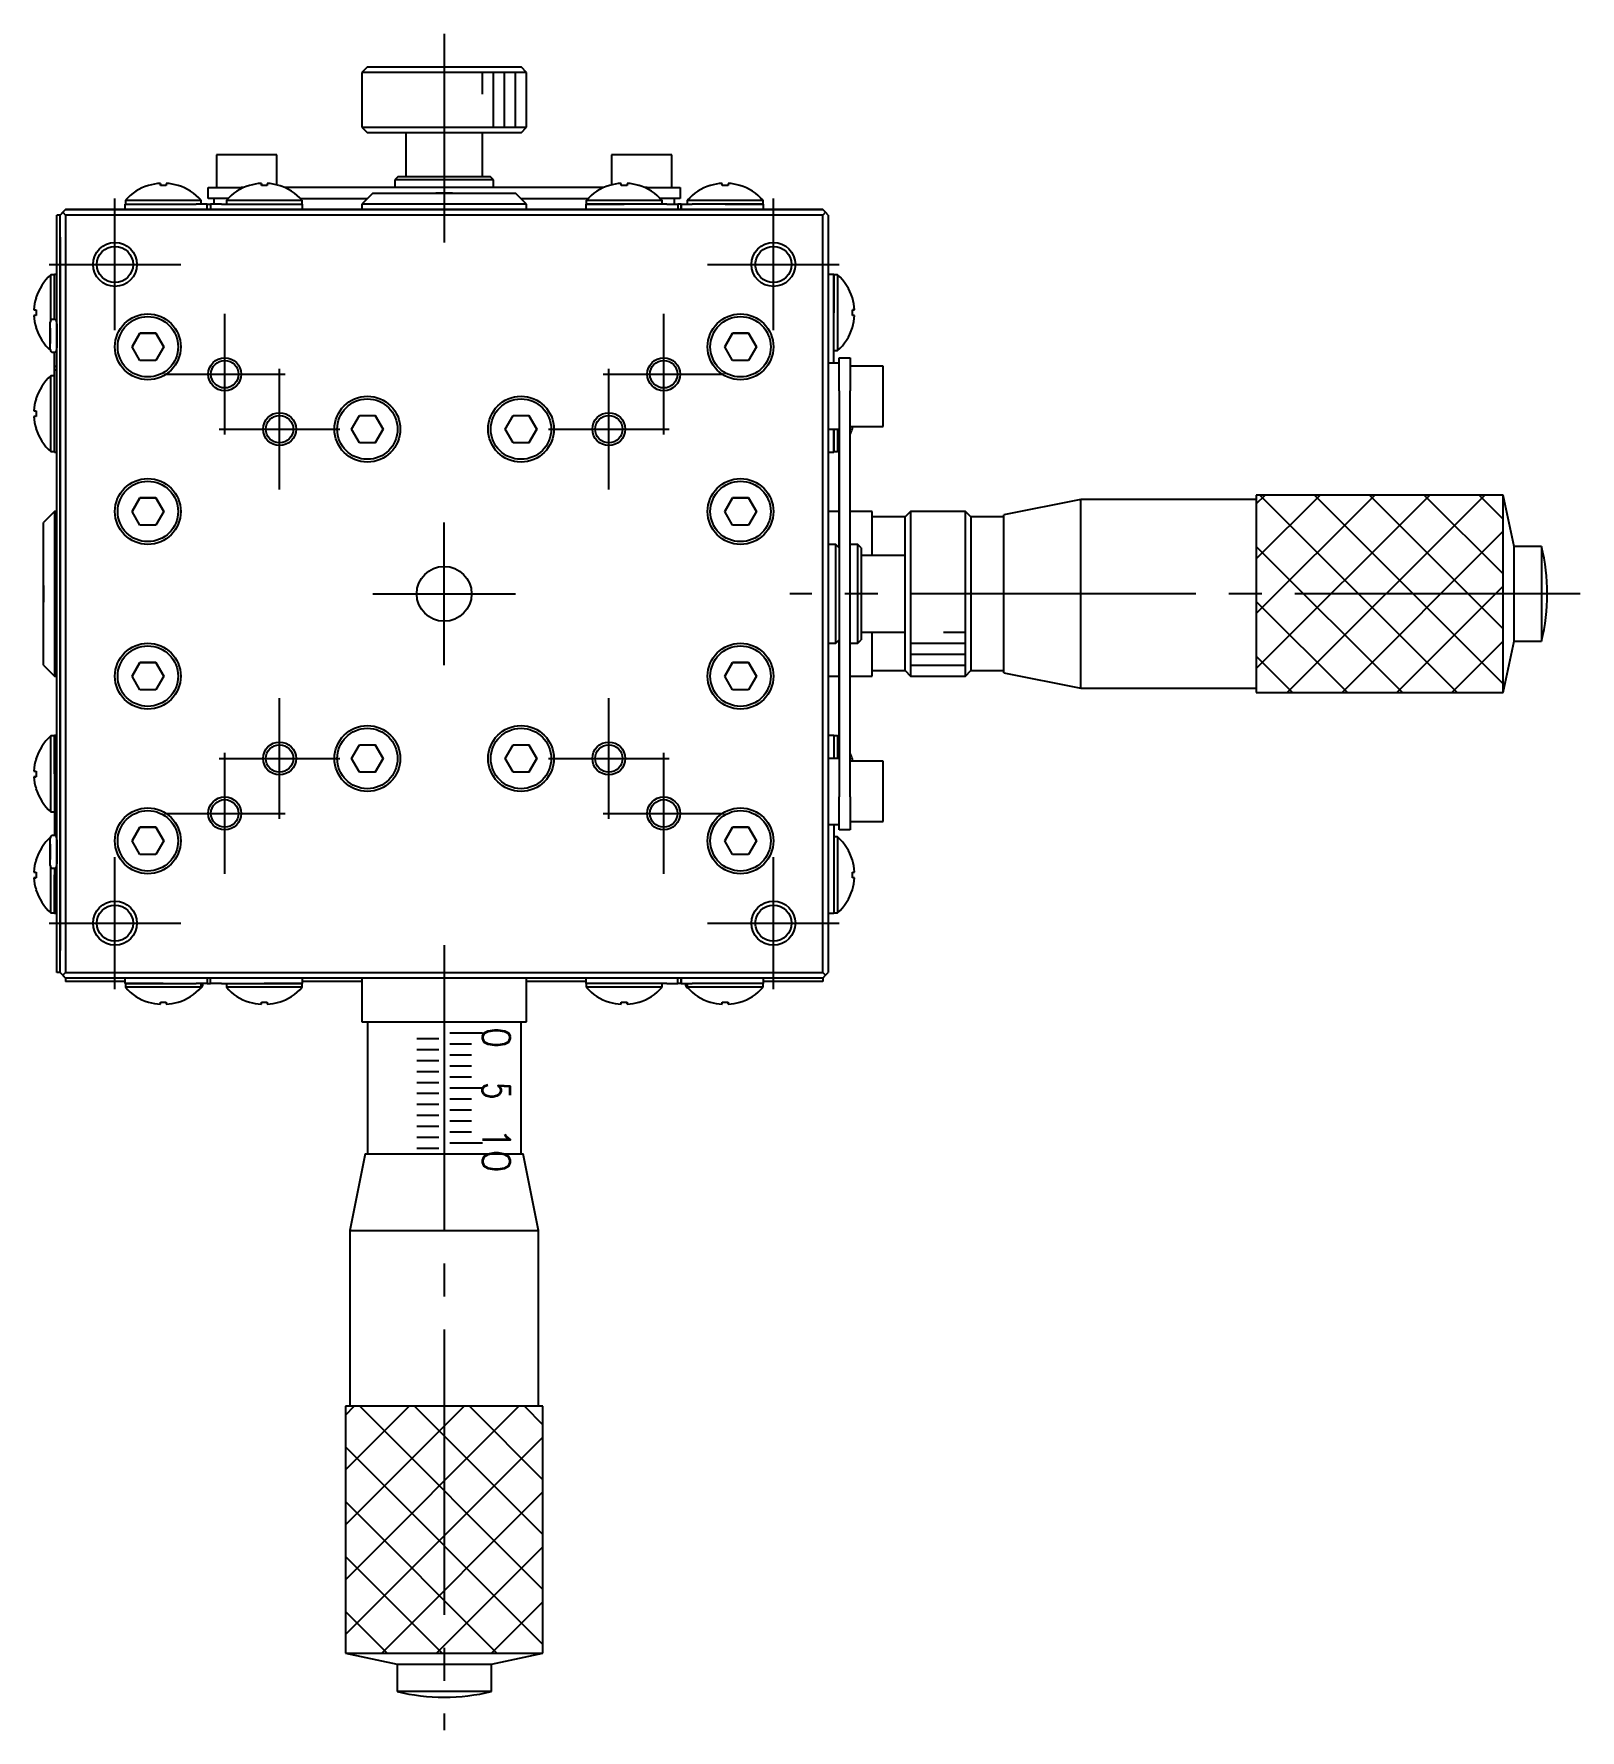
# Model space of a CAD drawing. Extents: x -70 to 134, y 107 to 279.
# Drawn here: x 1.6 to 72.1, y 201.3 to 278.5 of the extents above; entities that cross this region are included whole.
import ezdxf

# ---------------------------------------------------------------- set-up
doc = ezdxf.new("R2010")
doc.units = 0
doc.header["$MEASUREMENT"] = 0
doc.linetypes.add('CENTER', pattern=[17.5, 13, -1.5, 1.5, -1.5])
doc.layers.get('0').update_dxf_attribs({"linetype": 'CONTINUOUS'})
doc.layers.add('CENTER', color=1, linetype='CENTER')
doc.styles.get("Standard").update_dxf_attribs({"font": 'txt.shx', "bigfont": '@extfont2.shx'})

msp = doc.modelspace()

# ---------------------------------------------------------------- linework, layer by layer
at = {"color": 7, "linetype": 'Continuous'}
for p, q in [((16.841, 277.038), (16.591, 276.788)), ((24.091, 276.788), (16.591, 276.788)), ((16.591, 276.788), (16.591, 274.288)), ((16.841, 277.038), (23.841, 277.038)), ((16.841, 277.038), (23.841, 277.038)), ((24.091, 276.788), (23.841, 277.038)), ((24.091, 274.288), (24.091, 276.788)), ((16.591, 274.288), (24.091, 274.288)), ((16.591, 274.288), (16.841, 274.038)), ((23.841, 274.038), (24.091, 274.288)), ((23.841, 274.038), (16.841, 274.038)), ((18.591, 274.038), (18.591, 272.038)), ((22.091, 272.038), (22.091, 274.038)), ((11.341, 273.038), (9.966, 273.038)), ((9.966, 273.038), (9.966, 271.538)), ((12.716, 273.038), (11.341, 273.038)), ((12.716, 271.661), (12.716, 273.038)), ((29.341, 273.038), (27.966, 273.038)), ((27.966, 273.038), (27.966, 271.661)), ((30.716, 273.038), (29.341, 273.038)), ((30.716, 271.538), (30.716, 273.038)), ((18.241, 272.038), (18.091, 271.888)), ((18.241, 272.038), (22.441, 272.038)), ((18.241, 272.038), (18.591, 272.038)), ((22.091, 272.038), (22.441, 272.038)), ((22.591, 271.888), (22.441, 272.038)), ((6.868, 271.633), (6.866, 271.636)), ((6.868, 271.633), (6.866, 271.636)), ((7.411, 271.633), (7.411, 271.73)), ((7.411, 271.73), (7.411, 271.633)), ((7.671, 271.633), (7.411, 271.633)), ((7.671, 271.73), (7.671, 271.633)), ((8.217, 271.636), (8.215, 271.633)), ((9.591, 271.038), (9.591, 271.538)), ((9.591, 271.538), (11.091, 271.538)), ((11.203, 271.538), (11.091, 271.538)), ((11.468, 271.633), (11.466, 271.636)), ((11.468, 271.633), (11.466, 271.636)), ((12.011, 271.633), (12.011, 271.73)), ((12.011, 271.73), (12.011, 271.633)), ((12.271, 271.633), (12.011, 271.633)), ((12.271, 271.73), (12.271, 271.633)), ((12.817, 271.636), (12.815, 271.633)), ((27.603, 271.538), (13.08, 271.538)), ((17.091, 271.288), (16.591, 270.788)), ((17.091, 271.288), (20.341, 271.288)), ((17.091, 271.288), (23.591, 271.288)), ((22.591, 271.888), (18.091, 271.888)), ((18.091, 271.888), (18.091, 271.538)), ((20.716, 271.288), (19.966, 271.288)), ((20.716, 271.288), (19.966, 271.288)), ((20.341, 271.288), (23.591, 271.288)), ((22.591, 271.538), (22.591, 271.888)), ((24.091, 270.788), (23.591, 271.288)), ((27.868, 271.633), (27.866, 271.636)), ((28.411, 271.633), (28.411, 271.73)), ((28.671, 271.633), (28.411, 271.633)), ((28.671, 271.73), (28.671, 271.633)), ((28.671, 271.73), (28.671, 271.633)), ((29.217, 271.636), (29.215, 271.633)), ((29.217, 271.636), (29.215, 271.633)), ((29.591, 271.538), (29.48, 271.538)), ((29.591, 271.538), (31.091, 271.538)), ((31.091, 271.538), (31.091, 271.038)), ((32.468, 271.633), (32.466, 271.636)), ((33.011, 271.633), (33.011, 271.73)), ((33.271, 271.633), (33.011, 271.633)), ((33.271, 271.73), (33.271, 271.633)), ((33.271, 271.73), (33.271, 271.633)), ((33.817, 271.636), (33.815, 271.633)), ((33.817, 271.636), (33.815, 271.633)), ((3.091, 270.538), (2.841, 270.288)), ((2.966, 270.413), (2.841, 270.288)), ((3.091, 270.538), (2.966, 270.413)), ((2.966, 270.413), (3.091, 270.288)), ((3.091, 270.538), (37.591, 270.538)), ((5.091, 270.538), (3.091, 270.538)), ((9.341, 270.538), (5.091, 270.538)), ((5.791, 270.788), (7.541, 270.788)), ((5.791, 270.788), (5.791, 270.538)), ((5.816, 270.959), (9.266, 270.959)), ((5.816, 270.959), (5.816, 270.788)), ((5.816, 270.788), (7.541, 270.788)), ((7.541, 270.788), (9.041, 270.788)), ((9.541, 270.788), (9.041, 270.788)), ((9.266, 270.788), (9.266, 270.959)), ((9.591, 270.538), (9.341, 270.538)), ((9.541, 270.538), (9.541, 270.788)), ((9.541, 270.788), (9.691, 270.788)), ((10.489, 271.038), (9.591, 271.038)), ((15.341, 270.538), (9.591, 270.538)), ((9.691, 270.788), (9.691, 270.538)), ((10.191, 270.788), (9.691, 270.788)), ((9.691, 270.788), (9.691, 270.538)), ((9.841, 271.038), (9.841, 270.788)), ((10.191, 270.788), (12.141, 270.788)), ((10.416, 270.959), (13.866, 270.959)), ((10.416, 270.959), (10.416, 270.788)), ((12.141, 270.788), (13.891, 270.788)), ((12.141, 270.788), (13.866, 270.788)), ((13.794, 271.038), (16.841, 271.038)), ((13.866, 270.788), (13.866, 270.959)), ((13.891, 270.538), (13.891, 270.788)), ((25.341, 270.538), (15.341, 270.538)), ((20.341, 270.788), (16.591, 270.788)), ((16.591, 270.788), (16.591, 270.538)), ((24.091, 270.788), (20.341, 270.788)), ((23.841, 271.038), (26.889, 271.038)), ((24.091, 270.538), (24.091, 270.788)), ((31.091, 270.538), (25.341, 270.538)), ((28.541, 270.788), (26.791, 270.788)), ((26.791, 270.788), (26.791, 270.538)), ((26.816, 270.959), (30.266, 270.959)), ((26.816, 270.959), (26.816, 270.788)), ((26.816, 270.788), (28.541, 270.788)), ((30.491, 270.788), (28.541, 270.788)), ((31.091, 271.038), (30.194, 271.038)), ((30.266, 270.788), (30.266, 270.959)), ((30.491, 270.788), (30.991, 270.788)), ((30.841, 270.788), (30.841, 271.038)), ((31.141, 270.788), (30.991, 270.788)), ((30.991, 270.788), (30.991, 270.538)), ((35.091, 270.538), (31.091, 270.538)), ((31.141, 270.538), (31.141, 270.788)), ((31.141, 270.788), (31.641, 270.788)), ((31.141, 270.788), (31.141, 270.538)), ((31.416, 270.959), (34.866, 270.959)), ((31.416, 270.959), (31.416, 270.788)), ((33.141, 270.788), (31.641, 270.788)), ((34.891, 270.788), (33.141, 270.788)), ((33.141, 270.788), (34.866, 270.788)), ((34.866, 270.788), (34.866, 270.959)), ((34.891, 270.538), (34.891, 270.788)), ((35.341, 270.538), (35.091, 270.538)), ((37.591, 270.538), (35.341, 270.538)), ((37.716, 270.413), (37.591, 270.538)), ((37.716, 270.413), (37.591, 270.288)), ((37.841, 270.288), (37.716, 270.413)), ((2.691, 269.653), (2.691, 270.288)), ((2.691, 269.288), (2.691, 270.288)), ((2.841, 270.288), (2.691, 270.288)), ((2.841, 270.288), (2.691, 270.288)), ((2.691, 268.938), (2.691, 269.653)), ((2.841, 269.288), (2.841, 270.288)), ((3.091, 270.288), (3.091, 235.788)), ((37.591, 270.288), (3.091, 270.288)), ((37.591, 235.788), (37.591, 270.288)), ((37.841, 270.288), (37.841, 235.788)), ((2.691, 236.788), (2.691, 269.288)), ((2.691, 265.288), (2.691, 268.938)), ((2.841, 236.788), (2.841, 269.288)), ((2.841, 269.288), (2.841, 236.788)), ((2.42, 265.492), (2.42, 267.563)), ((2.591, 267.563), (2.42, 267.563)), ((2.591, 265.838), (2.591, 267.588)), ((2.691, 267.588), (2.591, 267.588)), ((38.091, 267.588), (37.841, 267.588)), ((38.091, 265.838), (38.091, 267.588)), ((38.091, 267.563), (38.091, 265.838)), ((38.263, 267.563), (38.091, 267.563)), ((38.263, 267.563), (38.263, 265.838)), ((1.743, 266.513), (1.746, 266.512)), ((1.743, 266.513), (1.746, 266.512)), ((38.937, 266.512), (38.94, 266.513)), ((38.937, 266.512), (38.94, 266.513)), ((1.649, 265.968), (1.746, 265.968)), ((1.649, 265.968), (1.746, 265.968)), ((1.746, 265.968), (1.746, 265.708)), ((2.591, 265.535), (2.591, 265.838)), ((38.091, 263.888), (38.091, 265.838)), ((38.263, 265.838), (38.263, 264.113)), ((38.937, 265.968), (39.034, 265.968)), ((38.937, 265.708), (38.937, 265.968)), ((39.034, 265.968), (38.937, 265.968)), ((1.746, 265.708), (1.649, 265.708)), ((1.746, 265.164), (1.743, 265.162)), ((2.391, 264.163), (2.391, 265.413)), ((2.391, 265.306), (2.391, 265.413)), ((2.391, 264.875), (2.391, 265.306)), ((2.391, 265.134), (2.391, 264.875)), ((2.391, 265.064), (2.391, 265.134)), ((2.391, 264.875), (2.391, 265.064)), ((2.391, 265.049), (2.391, 264.945)), ((2.391, 264.875), (2.391, 265.049)), ((2.566, 265.538), (2.516, 265.538)), ((2.566, 265.538), (2.516, 265.538)), ((2.691, 265.338), (2.691, 265.288)), ((2.691, 265.338), (2.691, 265.233)), ((2.691, 265.233), (2.691, 265.206)), ((2.691, 265.206), (2.691, 265.195)), ((2.691, 265.195), (2.691, 265.156)), ((2.691, 265.156), (2.691, 265.13)), ((2.691, 265.13), (2.691, 265.099)), ((2.691, 265.099), (2.691, 265.05)), ((2.691, 265.05), (2.691, 265.025)), ((2.691, 265.025), (2.691, 264.934)), ((39.034, 265.708), (38.937, 265.708)), ((38.94, 265.162), (38.937, 265.164)), ((2.391, 264.945), (2.391, 264.771)), ((2.391, 264.701), (2.391, 264.875)), ((2.391, 264.805), (2.391, 264.875)), ((2.391, 264.701), (2.391, 264.805)), ((2.391, 264.771), (2.391, 264.512)), ((2.391, 264.163), (2.391, 264.701)), ((2.391, 264.63), (2.391, 264.701)), ((2.391, 264.701), (2.391, 264.526)), ((2.391, 264.442), (2.391, 264.701)), ((2.391, 264.526), (2.391, 264.63)), ((2.391, 264.512), (2.391, 264.442)), ((2.691, 264.934), (2.691, 264.807)), ((2.691, 264.807), (2.691, 264.745)), ((2.691, 264.745), (2.691, 264.731)), ((2.691, 264.731), (2.691, 264.668)), ((2.691, 264.668), (2.691, 264.584)), ((2.691, 264.584), (2.691, 264.409)), ((2.691, 264.409), (2.691, 264.288)), ((2.691, 264.166), (2.691, 264.288)), ((2.691, 264.288), (2.691, 264.269)), ((2.691, 264.288), (2.691, 264.28)), ((2.691, 264.28), (2.691, 264.269)), ((2.691, 264.269), (2.691, 264.248)), ((2.691, 264.269), (2.691, 264.26)), ((2.691, 264.26), (2.691, 264.248)), ((2.691, 264.248), (2.691, 264.238)), ((2.691, 264.248), (2.691, 264.238)), ((6.12, 264.288), (6.481, 264.913)), ((6.481, 264.913), (6.12, 264.288)), ((6.481, 263.663), (6.12, 264.288)), ((6.481, 264.913), (7.202, 264.913)), ((7.202, 264.913), (6.481, 264.913)), ((7.202, 264.913), (7.563, 264.288)), ((7.563, 264.288), (7.202, 264.913)), ((7.563, 264.288), (7.202, 263.663)), ((33.12, 264.288), (33.481, 264.913)), ((33.481, 264.913), (33.12, 264.288)), ((33.481, 263.663), (33.12, 264.288)), ((33.481, 264.913), (34.202, 264.913)), ((34.202, 264.913), (33.481, 264.913)), ((34.202, 264.913), (34.563, 264.288)), ((34.563, 264.288), (34.202, 264.913)), ((34.563, 264.288), (34.202, 263.663)), ((2.516, 264.038), (2.566, 264.038)), ((2.516, 264.038), (2.566, 264.038)), ((2.591, 263.888), (2.591, 264.04)), ((2.591, 263.388), (2.591, 263.888)), ((2.691, 262.498), (2.691, 264.166)), ((7.202, 263.663), (6.481, 263.663)), ((34.202, 263.663), (33.481, 263.663)), ((38.341, 263.538), (37.841, 263.538)), ((38.091, 264.113), (38.263, 264.113)), ((38.091, 263.538), (38.091, 263.888)), ((38.341, 263.538), (38.341, 263.788)), ((38.341, 262.288), (38.341, 263.788)), ((38.341, 263.788), (38.841, 263.788)), ((38.841, 263.788), (38.841, 262.288)), ((2.42, 259.513), (2.42, 262.963)), ((2.591, 262.963), (2.42, 262.963)), ((2.591, 263.238), (2.591, 263.388)), ((2.691, 263.388), (2.591, 263.388)), ((2.591, 262.738), (2.591, 263.238)), ((2.591, 263.238), (2.691, 263.238)), ((2.591, 261.238), (2.591, 262.738)), ((40.341, 263.413), (38.841, 263.413)), ((40.341, 262.038), (40.341, 263.413)), ((1.743, 261.913), (1.746, 261.912)), ((1.743, 261.913), (1.746, 261.912)), ((2.691, 261.72), (2.691, 262.498)), ((38.341, 262.288), (38.341, 243.788)), ((38.841, 243.788), (38.841, 262.288)), ((40.341, 260.663), (40.341, 262.038)), ((1.649, 261.368), (1.746, 261.368)), ((1.649, 261.368), (1.746, 261.368)), ((1.746, 261.108), (1.649, 261.108)), ((1.746, 261.368), (1.746, 261.108)), ((2.591, 259.488), (2.591, 261.238)), ((2.591, 259.513), (2.591, 261.238)), ((2.691, 260.939), (2.691, 261.72)), ((16.12, 260.538), (16.481, 261.163)), ((16.481, 261.163), (17.202, 261.163)), ((17.202, 261.163), (17.563, 260.538)), ((17.563, 260.538), (17.202, 261.163)), ((23.12, 260.538), (23.481, 261.163)), ((23.481, 261.163), (24.202, 261.163)), ((24.202, 261.163), (24.563, 260.538)), ((24.563, 260.538), (24.202, 261.163)), ((1.746, 260.564), (1.743, 260.562)), ((2.691, 260.156), (2.691, 260.939)), ((16.481, 259.913), (16.12, 260.538)), ((17.563, 260.538), (17.202, 259.913)), ((17.202, 259.913), (17.563, 260.538)), ((23.481, 259.913), (23.12, 260.538)), ((24.563, 260.538), (24.202, 259.913)), ((24.202, 259.913), (24.563, 260.538)), ((37.841, 260.538), (38.341, 260.538)), ((38.091, 259.488), (38.091, 260.538)), ((38.091, 260.538), (38.091, 259.513)), ((38.263, 260.538), (38.263, 259.513)), ((38.341, 255.138), (38.341, 260.538)), ((38.841, 260.663), (40.341, 260.663)), ((38.94, 260.562), (38.937, 260.564)), ((2.691, 259.488), (2.691, 260.156)), ((17.202, 259.913), (16.481, 259.913)), ((24.202, 259.913), (23.481, 259.913)), ((2.42, 259.513), (2.591, 259.513)), ((2.591, 259.488), (2.691, 259.488)), ((2.691, 259.37), (2.691, 259.488)), ((2.691, 258.74), (2.691, 259.37)), ((37.841, 259.488), (38.091, 259.488)), ((38.091, 259.513), (38.263, 259.513)), ((38.341, 257.775), (38.341, 259.038)), ((38.341, 258.05), (38.341, 259.038)), ((2.691, 258.583), (2.691, 258.74)), ((2.691, 258.031), (2.691, 258.583)), ((2.691, 257.794), (2.691, 258.031)), ((38.341, 255.138), (38.341, 258.05)), ((2.691, 257.32), (2.691, 257.794)), ((2.691, 257.003), (2.691, 257.32)), ((6.12, 256.788), (6.481, 257.413)), ((6.481, 257.413), (6.12, 256.788)), ((6.481, 257.413), (7.202, 257.413)), ((7.202, 257.413), (6.481, 257.413)), ((7.202, 257.413), (7.563, 256.788)), ((7.563, 256.788), (7.202, 257.413)), ((33.12, 256.788), (33.481, 257.413)), ((33.481, 257.413), (33.12, 256.788)), ((33.481, 257.413), (34.202, 257.413)), ((34.202, 257.413), (33.481, 257.413)), ((34.202, 257.413), (34.563, 256.788)), ((34.563, 256.788), (34.202, 257.413)), ((38.341, 257.819), (38.341, 257.824)), ((38.341, 256.907), (38.341, 257.824)), ((38.341, 257.688), (38.341, 257.819)), ((38.341, 256.611), (38.341, 257.688)), ((49.341, 257.338), (45.841, 256.638)), ((49.341, 248.738), (49.341, 257.338)), ((57.341, 257.338), (49.341, 257.338)), ((57.341, 257.538), (57.341, 253.038)), ((68.591, 257.538), (57.341, 257.538)), ((68.591, 248.538), (68.591, 257.538)), ((69.091, 255.188), (68.591, 257.538)), ((2.591, 256.788), (2.091, 256.288)), ((2.591, 256.788), (2.591, 253.038)), ((2.691, 256.788), (2.591, 256.788)), ((2.691, 256.608), (2.691, 257.003)), ((2.691, 256.212), (2.691, 256.608)), ((6.481, 256.163), (6.12, 256.788)), ((7.563, 256.788), (7.202, 256.163)), ((33.481, 256.163), (33.12, 256.788)), ((34.563, 256.788), (34.202, 256.163)), ((38.341, 256.788), (37.841, 256.788)), ((38.341, 255.138), (38.341, 256.907)), ((38.341, 256.611), (38.341, 255.138)), ((39.841, 256.788), (38.841, 256.788)), ((39.841, 254.788), (39.841, 256.788)), ((41.341, 256.538), (39.841, 256.538)), ((41.591, 256.788), (41.341, 256.538)), ((41.341, 249.538), (41.341, 256.538)), ((41.591, 256.788), (41.591, 249.288)), ((44.091, 256.788), (41.591, 256.788)), ((44.091, 249.288), (44.091, 256.788)), ((44.341, 256.538), (44.091, 256.788)), ((44.341, 256.538), (44.341, 249.538)), ((45.841, 256.538), (44.341, 256.538)), ((45.841, 249.438), (45.841, 256.638)), ((2.091, 249.788), (2.091, 256.288)), ((2.091, 253.038), (2.091, 256.288)), ((2.691, 255.895), (2.691, 256.212)), ((2.691, 255.419), (2.691, 255.895)), ((7.202, 256.163), (6.481, 256.163)), ((34.202, 256.163), (33.481, 256.163)), ((2.691, 255.181), (2.691, 255.419)), ((2.691, 254.626), (2.691, 255.181)), ((38.191, 255.288), (37.841, 255.288)), ((38.191, 253.038), (38.191, 255.288)), ((38.341, 255.138), (38.191, 255.288)), ((39.191, 255.288), (38.841, 255.288)), ((39.191, 250.788), (39.191, 255.288)), ((39.341, 255.138), (39.191, 255.288)), ((39.341, 255.138), (39.341, 250.938)), ((69.091, 250.888), (69.091, 255.188)), ((70.341, 255.188), (69.091, 255.188)), ((70.341, 255.188), (70.341, 250.888)), ((2.691, 254.467), (2.691, 254.626)), ((2.691, 253.832), (2.691, 254.467)), ((41.341, 254.788), (39.341, 254.788)), ((2.091, 253.413), (2.091, 252.663)), ((2.091, 253.413), (2.091, 252.663)), ((2.691, 253.753), (2.691, 253.832)), ((2.691, 253.038), (2.691, 253.753)), ((2.091, 249.788), (2.091, 253.038)), ((2.591, 253.038), (2.591, 249.288)), ((2.691, 252.323), (2.691, 253.038)), ((38.191, 250.788), (38.191, 253.038)), ((57.341, 253.038), (57.341, 248.538)), ((2.691, 252.244), (2.691, 252.323)), ((2.691, 251.609), (2.691, 252.244)), ((2.691, 251.45), (2.691, 251.609)), ((2.691, 250.894), (2.691, 251.45)), ((39.341, 251.288), (41.341, 251.288)), ((39.841, 249.288), (39.841, 251.288)), ((2.691, 250.656), (2.691, 250.894)), ((2.691, 250.181), (2.691, 250.656)), ((37.841, 250.788), (38.191, 250.788)), ((38.191, 250.788), (38.341, 250.938)), ((38.341, 249.168), (38.341, 250.938)), ((38.341, 250.938), (38.341, 249.464)), ((38.341, 245.538), (38.341, 250.938)), ((38.341, 248.026), (38.341, 250.938)), ((38.841, 250.788), (39.191, 250.788)), ((39.191, 250.788), (39.341, 250.938)), ((68.591, 248.538), (69.091, 250.888)), ((69.091, 250.888), (70.341, 250.888)), ((2.091, 249.788), (2.591, 249.288)), ((2.691, 249.864), (2.691, 250.181)), ((2.691, 249.468), (2.691, 249.864)), ((6.12, 249.288), (6.481, 249.913)), ((6.481, 249.913), (6.12, 249.288)), ((6.481, 249.913), (7.202, 249.913)), ((7.202, 249.913), (6.481, 249.913)), ((7.202, 249.913), (7.563, 249.288)), ((7.563, 249.288), (7.202, 249.913)), ((33.12, 249.288), (33.481, 249.913)), ((33.481, 249.913), (33.12, 249.288)), ((33.481, 249.913), (34.202, 249.913)), ((34.202, 249.913), (33.481, 249.913)), ((34.202, 249.913), (34.563, 249.288)), ((34.563, 249.288), (34.202, 249.913)), ((39.841, 249.538), (41.341, 249.538)), ((41.341, 249.538), (41.591, 249.288)), ((44.091, 249.288), (44.341, 249.538)), ((44.341, 249.538), (45.841, 249.538)), ((2.591, 249.288), (2.691, 249.288)), ((2.691, 249.072), (2.691, 249.468)), ((2.691, 248.756), (2.691, 249.072)), ((2.691, 248.282), (2.691, 248.756)), ((6.481, 248.663), (6.12, 249.288)), ((7.563, 249.288), (7.202, 248.663)), ((33.481, 248.663), (33.12, 249.288)), ((34.563, 249.288), (34.202, 248.663)), ((37.841, 249.288), (38.341, 249.288)), ((38.341, 248.387), (38.341, 249.464)), ((38.341, 248.251), (38.341, 249.168)), ((38.841, 249.288), (39.841, 249.288)), ((41.591, 249.288), (44.091, 249.288)), ((45.841, 249.438), (49.341, 248.738)), ((2.691, 248.045), (2.691, 248.282)), ((2.691, 247.493), (2.691, 248.045)), ((7.202, 248.663), (6.481, 248.663)), ((34.202, 248.663), (33.481, 248.663)), ((38.341, 248.257), (38.341, 248.387)), ((38.341, 247.038), (38.341, 248.3)), ((38.341, 248.251), (38.341, 248.257)), ((38.341, 247.038), (38.341, 248.026)), ((49.341, 248.738), (57.341, 248.738)), ((57.341, 248.538), (68.591, 248.538)), ((2.691, 247.335), (2.691, 247.493)), ((2.691, 246.705), (2.691, 247.335)), ((2.42, 243.113), (2.42, 246.563)), ((2.591, 246.563), (2.42, 246.563)), ((2.591, 246.588), (2.591, 244.838)), ((2.691, 246.588), (2.591, 246.588)), ((2.591, 244.838), (2.591, 246.563)), ((2.691, 246.588), (2.691, 246.705)), ((2.691, 245.92), (2.691, 246.588)), ((38.091, 246.588), (37.841, 246.588)), ((38.091, 246.588), (38.091, 245.538)), ((38.091, 246.563), (38.091, 245.538)), ((38.263, 246.563), (38.091, 246.563)), ((38.263, 246.563), (38.263, 245.538)), ((2.691, 245.137), (2.691, 245.92)), ((16.12, 245.538), (16.481, 246.163)), ((16.481, 246.163), (17.202, 246.163)), ((17.202, 246.163), (17.563, 245.538)), ((17.563, 245.538), (17.202, 246.163)), ((23.12, 245.538), (23.481, 246.163)), ((23.481, 246.163), (24.202, 246.163)), ((24.202, 246.163), (24.563, 245.538)), ((24.563, 245.538), (24.202, 246.163)), ((1.649, 244.968), (1.746, 244.968)), ((1.743, 245.513), (1.746, 245.512)), ((1.746, 244.968), (1.746, 244.708)), ((2.691, 244.356), (2.691, 245.137)), ((16.481, 244.913), (16.12, 245.538)), ((17.202, 244.913), (16.481, 244.913)), ((17.563, 245.538), (17.202, 244.913)), ((17.202, 244.913), (17.563, 245.538)), ((23.481, 244.913), (23.12, 245.538)), ((24.202, 244.913), (23.481, 244.913)), ((24.563, 245.538), (24.202, 244.913)), ((24.202, 244.913), (24.563, 245.538)), ((38.341, 245.538), (37.841, 245.538)), ((40.341, 245.413), (38.841, 245.413)), ((38.937, 245.512), (38.94, 245.513)), ((40.341, 244.038), (40.341, 245.413)), ((1.746, 244.708), (1.649, 244.708)), ((1.649, 244.708), (1.746, 244.708)), ((1.746, 244.164), (1.743, 244.162)), ((1.746, 244.164), (1.743, 244.162)), ((2.591, 244.838), (2.591, 243.338)), ((2.691, 243.578), (2.691, 244.356)), ((2.591, 243.338), (2.591, 242.838)), ((2.691, 241.788), (2.691, 243.578)), ((38.341, 242.288), (38.341, 243.788)), ((38.841, 243.788), (38.841, 242.288)), ((40.341, 242.663), (40.341, 244.038)), ((2.42, 243.113), (2.591, 243.113)), ((2.591, 242.838), (2.691, 242.838)), ((2.591, 242.838), (2.591, 242.688)), ((2.691, 242.688), (2.591, 242.688)), ((2.591, 242.688), (2.591, 242.188)), ((38.841, 242.663), (40.341, 242.663)), ((2.391, 240.663), (2.391, 241.913)), ((2.391, 241.806), (2.391, 241.913)), ((2.391, 241.375), (2.391, 241.806)), ((2.566, 242.038), (2.516, 242.038)), ((2.566, 242.038), (2.516, 242.038)), ((2.591, 242.188), (2.591, 242.035)), ((2.691, 241.838), (2.691, 241.788)), ((2.691, 241.838), (2.691, 241.733)), ((6.12, 241.788), (6.481, 242.413)), ((6.481, 242.413), (6.12, 241.788)), ((6.481, 242.413), (7.202, 242.413)), ((7.202, 242.413), (6.481, 242.413)), ((7.202, 242.413), (7.563, 241.788)), ((7.563, 241.788), (7.202, 242.413)), ((33.12, 241.788), (33.481, 242.413)), ((33.481, 242.413), (33.12, 241.788)), ((33.481, 242.413), (34.202, 242.413)), ((34.202, 242.413), (33.481, 242.413)), ((34.202, 242.413), (34.563, 241.788)), ((34.563, 241.788), (34.202, 242.413)), ((37.841, 242.538), (38.341, 242.538)), ((38.091, 242.538), (38.091, 242.188)), ((38.091, 242.188), (38.091, 240.238)), ((38.263, 241.963), (38.091, 241.963)), ((38.263, 241.963), (38.263, 240.238)), ((38.341, 242.288), (38.341, 242.538)), ((38.841, 242.288), (38.341, 242.288)), ((2.391, 241.634), (2.391, 241.375)), ((2.391, 241.564), (2.391, 241.634)), ((2.391, 241.375), (2.391, 241.564)), ((2.391, 241.549), (2.391, 241.445)), ((2.391, 241.375), (2.391, 241.549)), ((2.391, 241.445), (2.391, 241.271)), ((2.391, 241.201), (2.391, 241.375)), ((2.391, 241.305), (2.391, 241.375)), ((2.391, 241.201), (2.391, 241.305)), ((2.391, 241.271), (2.391, 241.012)), ((2.391, 240.663), (2.391, 241.201)), ((2.391, 241.13), (2.391, 241.201)), ((2.391, 241.201), (2.391, 241.026)), ((2.391, 240.942), (2.391, 241.201)), ((2.391, 241.026), (2.391, 241.13)), ((2.691, 241.733), (2.691, 241.706)), ((2.691, 241.706), (2.691, 241.695)), ((2.691, 241.695), (2.691, 241.656)), ((2.691, 241.656), (2.691, 241.63)), ((2.691, 241.63), (2.691, 241.599)), ((2.691, 241.599), (2.691, 241.55)), ((2.691, 241.55), (2.691, 241.525)), ((2.691, 241.525), (2.691, 241.434)), ((2.691, 241.434), (2.691, 241.307)), ((2.691, 241.307), (2.691, 241.245)), ((2.691, 241.245), (2.691, 241.231)), ((2.691, 241.231), (2.691, 241.168)), ((2.691, 241.168), (2.691, 241.084)), ((2.691, 241.084), (2.691, 240.92)), ((6.481, 241.163), (6.12, 241.788)), ((7.202, 241.163), (6.481, 241.163)), ((7.563, 241.788), (7.202, 241.163)), ((33.481, 241.163), (33.12, 241.788)), ((34.202, 241.163), (33.481, 241.163)), ((34.563, 241.788), (34.202, 241.163)), ((1.649, 240.368), (1.746, 240.368)), ((1.743, 240.913), (1.746, 240.912)), ((1.746, 240.368), (1.746, 240.108)), ((2.391, 241.012), (2.391, 240.942)), ((2.42, 238.513), (2.42, 240.583)), ((2.516, 240.538), (2.566, 240.538)), ((2.516, 240.538), (2.566, 240.538)), ((2.591, 240.54), (2.591, 240.238)), ((2.691, 240.92), (2.691, 240.831)), ((2.691, 240.831), (2.691, 240.788)), ((2.691, 240.659), (2.691, 240.788)), ((2.691, 240.788), (2.691, 240.769)), ((2.691, 240.788), (2.691, 240.78)), ((2.691, 240.78), (2.691, 240.769)), ((2.691, 240.769), (2.691, 240.748)), ((2.691, 240.769), (2.691, 240.76)), ((2.691, 240.76), (2.691, 240.748)), ((2.691, 240.748), (2.691, 240.738)), ((2.691, 240.748), (2.691, 240.738)), ((2.691, 237.137), (2.691, 240.659)), ((38.937, 240.912), (38.94, 240.913)), ((38.937, 240.368), (39.034, 240.368)), ((38.937, 240.108), (38.937, 240.368)), ((1.746, 240.108), (1.649, 240.108)), ((1.649, 240.108), (1.746, 240.108)), ((1.746, 239.564), (1.743, 239.562)), ((1.746, 239.564), (1.743, 239.562)), ((2.591, 240.238), (2.591, 238.488)), ((2.591, 238.513), (2.591, 240.238)), ((38.091, 240.238), (38.091, 238.488)), ((38.091, 240.238), (38.091, 238.513)), ((38.263, 240.238), (38.263, 238.513)), ((39.034, 240.108), (38.937, 240.108)), ((39.034, 240.108), (38.937, 240.108)), ((38.94, 239.562), (38.937, 239.564)), ((38.94, 239.562), (38.937, 239.564)), ((2.42, 238.513), (2.591, 238.513)), ((2.591, 238.488), (2.691, 238.488)), ((37.841, 238.488), (38.091, 238.488)), ((38.091, 238.513), (38.263, 238.513)), ((2.691, 236.423), (2.691, 237.137)), ((2.691, 235.788), (2.691, 236.788)), ((2.691, 235.788), (2.691, 236.423)), ((2.841, 235.788), (2.841, 236.788)), ((2.841, 235.788), (2.691, 235.788)), ((2.841, 235.788), (2.966, 235.663)), ((2.841, 235.788), (3.091, 235.538)), ((3.091, 235.788), (2.966, 235.663)), ((2.966, 235.663), (3.091, 235.538)), ((3.091, 235.788), (37.591, 235.788)), ((37.591, 235.788), (37.716, 235.663)), ((37.591, 235.538), (37.716, 235.663)), ((37.716, 235.663), (37.841, 235.788)), ((37.591, 235.538), (3.091, 235.538)), ((3.091, 235.538), (3.091, 235.388)), ((3.091, 235.538), (3.091, 235.388)), ((4.091, 235.388), (3.091, 235.388)), ((5.791, 235.388), (4.091, 235.388)), ((5.791, 235.538), (5.791, 235.288)), ((5.791, 235.288), (7.541, 235.288)), ((7.541, 235.288), (5.816, 235.288)), ((5.816, 235.288), (5.816, 235.116)), ((7.541, 235.116), (5.816, 235.116)), ((7.541, 235.288), (9.041, 235.288)), ((9.266, 235.116), (7.541, 235.116)), ((9.541, 235.288), (9.041, 235.288)), ((9.266, 235.116), (9.266, 235.288)), ((9.341, 235.213), (9.341, 235.263)), ((9.341, 235.213), (9.341, 235.263)), ((9.541, 235.538), (9.541, 235.288)), ((9.541, 235.288), (9.691, 235.288)), ((9.691, 235.288), (9.691, 235.538)), ((9.691, 235.288), (9.691, 235.538)), ((10.191, 235.288), (9.691, 235.288)), ((10.191, 235.288), (12.141, 235.288)), ((10.416, 235.288), (10.416, 235.116)), ((12.141, 235.116), (10.416, 235.116)), ((12.141, 235.288), (13.891, 235.288)), ((13.866, 235.288), (12.141, 235.288)), ((13.866, 235.116), (12.141, 235.116)), ((13.866, 235.116), (13.866, 235.288)), ((13.891, 235.288), (13.891, 235.538)), ((16.591, 235.388), (13.891, 235.388)), ((16.591, 235.538), (16.591, 233.538)), ((24.091, 233.538), (24.091, 235.538)), ((26.791, 235.388), (24.091, 235.388)), ((26.791, 235.538), (26.791, 235.288)), ((28.541, 235.288), (26.791, 235.288)), ((28.541, 235.288), (26.816, 235.288)), ((26.816, 235.288), (26.816, 235.116)), ((28.541, 235.116), (26.816, 235.116)), ((30.491, 235.288), (28.541, 235.288)), ((30.266, 235.116), (28.541, 235.116)), ((30.266, 235.116), (30.266, 235.288)), ((30.491, 235.288), (30.991, 235.288)), ((30.991, 235.288), (30.991, 235.538)), ((31.141, 235.288), (30.991, 235.288)), ((31.141, 235.538), (31.141, 235.288)), ((31.141, 235.288), (31.141, 235.538)), ((31.141, 235.288), (31.641, 235.288)), ((31.341, 235.263), (31.341, 235.213)), ((31.341, 235.263), (31.341, 235.213)), ((31.416, 235.288), (31.416, 235.116)), ((33.141, 235.116), (31.416, 235.116)), ((33.141, 235.288), (31.641, 235.288)), ((34.891, 235.288), (33.141, 235.288)), ((34.866, 235.288), (33.141, 235.288)), ((34.866, 235.116), (33.141, 235.116)), ((34.866, 235.116), (34.866, 235.288)), ((34.891, 235.288), (34.891, 235.538)), ((36.591, 235.388), (34.891, 235.388)), ((37.591, 235.388), (36.591, 235.388)), ((37.591, 235.538), (37.591, 235.388)), ((6.866, 234.439), (6.868, 234.443)), ((6.866, 234.439), (6.868, 234.443)), ((7.411, 234.443), (7.671, 234.443)), ((7.411, 234.345), (7.411, 234.443)), ((7.411, 234.345), (7.411, 234.443)), ((7.671, 234.443), (7.671, 234.345)), ((8.215, 234.443), (8.217, 234.439)), ((11.466, 234.439), (11.468, 234.443)), ((11.466, 234.439), (11.468, 234.443)), ((12.011, 234.443), (12.271, 234.443)), ((12.011, 234.345), (12.011, 234.443)), ((12.011, 234.345), (12.011, 234.443)), ((12.271, 234.443), (12.271, 234.345)), ((12.815, 234.443), (12.817, 234.439)), ((27.866, 234.439), (27.868, 234.443)), ((28.411, 234.443), (28.671, 234.443)), ((28.411, 234.345), (28.411, 234.443)), ((28.671, 234.443), (28.671, 234.345)), ((28.671, 234.345), (28.671, 234.443)), ((29.215, 234.443), (29.217, 234.439)), ((29.215, 234.443), (29.217, 234.439)), ((32.466, 234.439), (32.468, 234.443)), ((33.011, 234.443), (33.271, 234.443)), ((33.011, 234.345), (33.011, 234.443)), ((33.271, 234.443), (33.271, 234.345)), ((33.271, 234.345), (33.271, 234.443)), ((33.815, 234.443), (33.817, 234.439)), ((33.815, 234.443), (33.817, 234.439)), ((16.591, 233.538), (24.091, 233.538)), ((16.841, 233.538), (16.841, 227.538)), ((23.841, 227.538), (23.841, 233.538)), ((16.741, 227.538), (16.041, 224.038)), ((16.741, 227.538), (23.941, 227.538)), ((24.641, 224.038), (23.941, 227.538)), ((16.041, 224.038), (24.641, 224.038)), ((16.041, 224.038), (16.041, 216.038)), ((24.641, 216.038), (24.641, 224.038)), ((20.341, 216.038), (15.841, 216.038)), ((15.841, 216.038), (15.841, 204.788)), ((24.841, 216.038), (20.341, 216.038)), ((24.841, 204.788), (24.841, 216.038)), ((15.841, 204.788), (24.841, 204.788)), ((15.841, 204.788), (18.191, 204.288)), ((22.491, 204.288), (24.841, 204.788)), ((18.191, 204.288), (22.491, 204.288)), ((18.191, 204.288), (18.191, 203.038)), ((22.491, 203.038), (22.491, 204.288)), ((22.491, 203.038), (18.191, 203.038))]:
    msp.add_line(p, q, dxfattribs=at)
at = {"color": 3, "linetype": 'Continuous'}
for p, q in [((22.091, 275.788), (22.091, 276.788)), ((22.591, 274.288), (22.591, 276.788)), ((23.091, 274.288), (23.091, 276.788)), ((23.591, 274.288), (23.591, 276.788)), ((57.341, 257.134), (57.745, 257.538)), ((57.341, 254.634), (60.245, 257.538)), ((57.341, 252.134), (62.745, 257.538)), ((57.341, 249.634), (65.245, 257.538)), ((57.495, 257.538), (66.495, 248.538)), ((58.745, 248.538), (67.745, 257.538)), ((59.995, 257.538), (68.591, 248.941)), ((62.495, 257.538), (68.591, 251.441)), ((64.995, 257.538), (68.591, 253.941)), ((67.495, 257.538), (68.591, 256.441)), ((61.245, 248.538), (68.591, 255.884)), ((57.341, 255.191), (63.995, 248.538)), ((63.745, 248.538), (68.591, 253.384)), ((57.341, 252.691), (61.495, 248.538)), ((43.091, 251.288), (44.091, 251.288)), ((41.591, 250.788), (44.091, 250.788)), ((66.245, 248.538), (68.591, 250.884)), ((41.591, 250.288), (44.091, 250.288)), ((41.591, 249.788), (44.091, 249.788)), ((57.341, 250.191), (58.995, 248.538)), ((19.091, 232.788), (20.091, 232.788)), ((20.591, 233.038), (22.091, 233.038)), ((20.591, 232.538), (21.591, 232.538)), ((19.091, 232.288), (20.091, 232.288)), ((19.091, 231.788), (20.091, 231.788)), ((20.591, 232.038), (21.591, 232.038)), ((19.091, 231.288), (20.091, 231.288)), ((20.591, 231.538), (21.591, 231.538)), ((20.591, 231.038), (21.591, 231.038)), ((19.091, 230.788), (20.091, 230.788)), ((19.091, 230.288), (20.091, 230.288)), ((20.591, 230.538), (22.091, 230.538)), ((19.091, 229.788), (20.091, 229.788)), ((20.591, 230.038), (21.591, 230.038)), ((20.591, 229.538), (21.591, 229.538)), ((19.091, 229.288), (20.091, 229.288)), ((19.091, 229.288), (20.091, 229.288)), ((19.091, 228.788), (20.091, 228.788)), ((20.591, 229.038), (21.591, 229.038)), ((19.091, 228.288), (20.091, 228.288)), ((20.591, 228.538), (21.591, 228.538)), ((20.591, 228.038), (22.091, 228.038)), ((19.091, 227.788), (20.091, 227.788)), ((15.841, 215.634), (16.245, 216.038)), ((15.841, 213.134), (18.745, 216.038)), ((15.841, 210.634), (21.245, 216.038)), ((15.841, 208.134), (23.745, 216.038)), ((16.495, 216.038), (24.841, 207.691)), ((18.995, 216.038), (24.841, 210.191)), ((21.495, 216.038), (24.841, 212.691)), ((23.995, 216.038), (24.841, 215.191)), ((15.841, 205.634), (24.841, 214.634)), ((15.841, 214.191), (24.841, 205.191)), ((15.841, 211.691), (22.745, 204.788)), ((17.495, 204.788), (24.841, 212.134)), ((19.995, 204.788), (24.841, 209.634)), ((15.841, 209.191), (20.245, 204.788)), ((22.495, 204.788), (24.841, 207.134)), ((15.841, 206.691), (17.745, 204.788))]:
    msp.add_line(p, q, dxfattribs=at)
for centre, radius in [((5.341, 268.038), 1), ((35.341, 268.038), 1), ((10.341, 263.038), 0.75), ((30.341, 263.038), 0.75), ((12.841, 260.538), 0.75), ((27.841, 260.538), 0.75), ((12.841, 245.538), 0.75), ((27.841, 245.538), 0.75), ((10.341, 243.038), 0.75), ((30.341, 243.038), 0.75), ((5.341, 238.038), 1), ((35.341, 238.038), 1)]:
    msp.add_circle(centre, radius, dxfattribs=at)
at = {"color": 7, "linetype": 'Continuous'}
for centre, radius in [((5.341, 268.038), 0.825), ((35.341, 268.038), 0.825), ((6.841, 264.288), 1.5), ((33.841, 264.288), 1.5), ((6.841, 264.288), 1.375), ((33.841, 264.288), 1.375), ((10.341, 263.038), 0.625), ((30.341, 263.038), 0.625), ((16.841, 260.538), 1.5), ((16.841, 260.538), 1.375), ((23.841, 260.538), 1.5), ((23.841, 260.538), 1.375), ((12.841, 260.538), 0.625), ((27.841, 260.538), 0.625), ((6.841, 256.788), 1.5), ((6.841, 256.788), 1.375), ((33.841, 256.788), 1.5), ((33.841, 256.788), 1.375), ((20.341, 253.038), 1.25), ((6.841, 249.288), 1.5), ((6.841, 249.288), 1.375), ((33.841, 249.288), 1.5), ((33.841, 249.288), 1.375), ((16.841, 245.538), 1.5), ((16.841, 245.538), 1.375), ((23.841, 245.538), 1.5), ((23.841, 245.538), 1.375), ((12.841, 245.538), 0.625), ((27.841, 245.538), 0.625), ((10.341, 243.038), 0.625), ((30.341, 243.038), 0.625), ((6.841, 241.788), 1.5), ((6.841, 241.788), 1.375), ((33.841, 241.788), 1.5), ((33.841, 241.788), 1.375), ((5.341, 238.038), 0.825), ((35.341, 238.038), 0.825)]:
    msp.add_circle(centre, radius, dxfattribs=at)
for centre, radius, start, end in [((7.541, 269.438), 2.3, 107.07998, 138.59038), ((7.541, 269.438), 2.296, 93.24538, 107.06558), ((7.541, 269.438), 2.296, 72.93442, 86.75462), ((7.541, 269.438), 2.3, 41.40962, 72.92002), ((12.141, 269.438), 2.3, 107.07998, 138.59038), ((12.141, 269.438), 2.296, 93.24538, 107.06558), ((12.141, 269.438), 2.296, 72.93442, 86.75462), ((12.141, 269.438), 2.3, 41.40962, 72.92002), ((28.541, 269.438), 2.3, 107.07998, 138.59038), ((28.541, 269.438), 2.296, 93.24538, 107.06558), ((28.541, 269.438), 2.296, 72.93442, 86.75462), ((28.541, 269.438), 2.3, 41.40962, 72.92002), ((33.141, 269.438), 2.3, 107.07998, 138.59038), ((33.141, 269.438), 2.296, 93.24538, 107.06558), ((33.141, 269.438), 2.296, 72.93442, 86.75462), ((33.141, 269.438), 2.3, 41.40962, 72.92002), ((3.941, 265.838), 2.3, 131.40962, 162.92002), ((36.741, 265.838), 2.3, 17.07998, 48.59038), ((3.941, 265.838), 2.296, 162.93442, 176.75462), ((36.741, 265.838), 2.296, 3.24538, 17.06558), ((3.941, 265.838), 2.296, 183.24538, 197.06558), ((3.941, 265.838), 2.3, 197.07998, 228.59038), ((2.516, 265.413), 0.125, 90, 180), ((2.566, 265.413), 0.125, 0, 90), ((36.741, 265.838), 2.3, 311.40962, 342.92002), ((36.741, 265.838), 2.296, 342.93442, 356.75462), ((2.516, 264.163), 0.125, 180, 270), ((2.566, 264.163), 0.125, 270, 0), ((3.941, 261.238), 2.3, 131.40962, 162.92002), ((3.941, 261.238), 2.296, 162.93442, 176.75462), ((3.941, 261.238), 2.296, 183.24538, 197.06558), ((3.941, 261.238), 2.3, 197.07998, 228.59038), ((36.741, 261.238), 2.3, 335.92939, 342.92002), ((36.741, 261.238), 2.296, 342.93442, 345.4988), ((36.741, 261.238), 2.3, 311.40962, 314.07921), ((61.221, 253.038), 9.37, 0, 13.26503), ((61.221, 253.038), 9.37, 346.73497, 0), ((3.941, 244.838), 2.3, 131.40962, 162.92002), ((36.741, 244.838), 2.3, 45.92079, 48.59038), ((36.741, 244.838), 2.3, 17.07998, 24.07061), ((3.941, 244.838), 2.296, 162.93442, 176.75462), ((36.741, 244.838), 2.296, 14.5012, 17.06558), ((3.941, 244.838), 2.296, 183.24538, 197.06558), ((3.941, 244.838), 2.3, 197.07998, 228.59038), ((3.941, 240.238), 2.3, 131.40962, 162.92002), ((2.516, 241.913), 0.125, 90, 180), ((2.566, 241.913), 0.125, 0, 90), ((36.741, 240.238), 2.3, 17.07998, 48.59038), ((3.941, 240.238), 2.296, 162.93442, 176.75462), ((2.516, 240.663), 0.125, 180, 270), ((2.566, 240.663), 0.125, 270, 0), ((36.741, 240.238), 2.296, 3.24538, 17.06558), ((3.941, 240.238), 2.296, 183.24538, 197.06558), ((3.941, 240.238), 2.3, 197.07998, 228.59038), ((36.741, 240.238), 2.3, 311.40962, 342.92002), ((36.741, 240.238), 2.296, 342.93442, 356.75462), ((7.541, 236.638), 2.3, 221.40962, 252.92002), ((7.541, 236.638), 2.3, 287.07998, 318.59038), ((9.216, 235.213), 0.125, 282.44571, 0), ((9.216, 235.263), 0.125, 0, 11.53696), ((12.141, 236.638), 2.3, 221.40962, 252.92002), ((12.141, 236.638), 2.3, 287.07998, 318.59038), ((28.541, 236.638), 2.3, 221.40962, 252.92002), ((28.541, 236.638), 2.3, 287.07998, 318.59038), ((31.466, 235.263), 0.125, 168.46304, 180), ((31.466, 235.213), 0.125, 180, 257.5543), ((33.141, 236.638), 2.3, 221.40962, 252.92002), ((33.141, 236.638), 2.3, 287.07998, 318.59038), ((7.541, 236.638), 2.296, 252.93442, 266.75462), ((7.541, 236.638), 2.296, 273.24538, 287.06558), ((12.141, 236.638), 2.296, 252.93442, 266.75462), ((12.141, 236.638), 2.296, 273.24538, 287.06558), ((28.541, 236.638), 2.296, 252.93442, 266.75462), ((28.541, 236.638), 2.296, 273.24538, 287.06558), ((33.141, 236.638), 2.296, 252.93442, 266.75462), ((33.141, 236.638), 2.296, 273.24538, 287.06558), ((20.341, 212.158), 9.37, 256.73497, 270), ((20.341, 212.158), 9.37, 270, 283.26503)]:
    msp.add_arc(centre, radius, start, end, dxfattribs=at)
at = {"layer": 'CENTER', "color": 1, "linetype": 'CENTER'}
for p, q in [((20.341, 278.538), (20.341, 269.038)), ((5.341, 265.038), (5.341, 271.038)), ((35.341, 265.038), (35.341, 271.038)), ((2.341, 268.038), (8.341, 268.038)), ((32.341, 268.038), (38.341, 268.038)), ((10.341, 260.288), (10.341, 265.788)), ((30.341, 260.288), (30.341, 265.788)), ((7.591, 263.038), (13.091, 263.038)), ((12.841, 257.788), (12.841, 263.288)), ((27.591, 263.038), (33.091, 263.038)), ((27.841, 257.788), (27.841, 263.288)), ((10.091, 260.538), (15.591, 260.538)), ((25.091, 260.538), (30.591, 260.538)), ((20.341, 249.788), (20.341, 256.288)), ((17.091, 253.038), (23.591, 253.038)), ((72.091, 253.038), (36.091, 253.038)), ((12.841, 242.788), (12.841, 248.288)), ((27.841, 242.788), (27.841, 248.288)), ((10.341, 240.288), (10.341, 245.788)), ((30.341, 240.288), (30.341, 245.788)), ((10.091, 245.538), (15.591, 245.538)), ((25.091, 245.538), (30.591, 245.538)), ((7.591, 243.038), (13.091, 243.038)), ((27.591, 243.038), (33.091, 243.038)), ((5.341, 235.038), (5.341, 241.038)), ((35.341, 235.038), (35.341, 241.038)), ((2.341, 238.038), (8.341, 238.038)), ((32.341, 238.038), (38.341, 238.038)), ((20.341, 237.038), (20.341, 201.288))]:
    msp.add_line(p, q, dxfattribs=at)

# ---------------------------------------------------------------- texts
at = {"color": 7}
for s, width, p in [('0', 0.864, (22.091, 233.288)), ('5', 0.72, (22.091, 230.788)), ('10', 0.96, (22.091, 228.738))]:
    msp.add_text(s, height=1.25, rotation=270, dxfattribs=dict(at, width=width)).set_placement(p)

doc.saveas('drawing.dxf')
